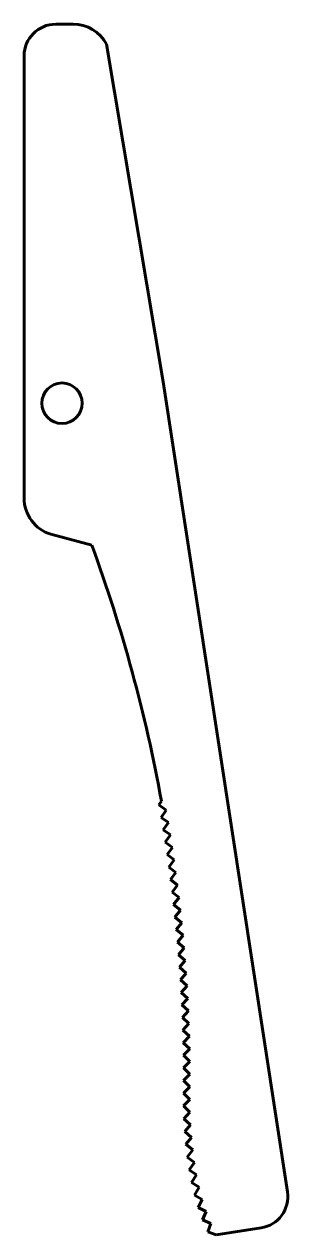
# Model space of a CAD drawing. Header units: millimetres. Extents: x -30 to 179, y -658 to 300.
import ezdxf

# ---------------------------------------------------------------- set-up
doc = ezdxf.new("R2010")
doc.units = ezdxf.units.MM
doc.linetypes.add('K5LT_BASIC', pattern=[0])

msp = doc.modelspace()

# ---------------------------------------------------------------- linework, layer by layer
at = {"color": 150, "linetype": 'K5LT_BASIC', "lineweight": 60, "true_color": 0x0080ff}
for p, q in [((-5, 299.74), (8.77, 299.74)), ((35.2, 283.94), (80.14, 16.82)), ((-30, -75), (-30, 274.74)), ((80.14, 16.82), (178.65, -623.65)), ((23.68, -112.31), (-8.88, -103.66)), ((76.8, -317.7), (78.82, -314.78)), ((82.61, -321.73), (76.8, -317.7)), ((78.53, -327.51), (82.61, -321.73)), ((84.31, -331.58), (78.53, -327.51)), ((80.18, -337.33), (84.31, -331.58)), ((85.93, -341.45), (80.18, -337.33)), ((81.76, -347.16), (85.93, -341.45)), ((87.47, -351.33), (81.76, -347.16)), ((83.25, -357.01), (87.47, -351.33)), ((88.93, -361.22), (83.25, -357.01)), ((84.66, -366.86), (88.93, -361.22)), ((90.3, -371.13), (84.66, -366.86)), ((85.99, -376.74), (90.3, -371.13)), ((91.6, -381.04), (85.99, -376.74)), ((87.25, -386.62), (91.6, -381.04)), ((92.82, -390.97), (87.25, -386.62)), ((88.43, -396.51), (92.82, -390.97)), ((93.96, -400.9), (88.43, -396.51)), ((89.52, -406.41), (93.96, -400.9)), ((95.02, -410.85), (89.52, -406.41)), ((90.54, -416.31), (95.02, -410.85)), ((96, -420.8), (90.54, -416.31)), ((91.47, -426.23), (96, -420.8)), ((96.9, -430.76), (91.47, -426.23)), ((92.32, -436.15), (96.9, -430.76)), ((97.71, -440.73), (92.32, -436.15)), ((93.09, -446.08), (97.71, -440.73)), ((98.45, -450.7), (93.09, -446.08)), ((93.79, -456.02), (98.45, -450.7)), ((99.1, -460.68), (93.79, -456.02)), ((94.4, -465.96), (99.1, -460.68)), ((99.68, -470.66), (94.4, -465.96)), ((94.93, -475.9), (99.68, -470.66)), ((100.17, -480.65), (94.93, -475.9)), ((95.38, -485.85), (100.17, -480.65)), ((100.58, -490.64), (95.38, -485.85)), ((95.75, -495.8), (100.58, -490.64)), ((100.91, -500.64), (95.75, -495.8)), ((96.04, -505.76), (100.91, -500.64)), ((101.17, -510.63), (96.04, -505.76)), ((96.25, -515.71), (101.17, -510.63)), ((101.33, -520.63), (96.25, -515.71)), ((96.35, -525.65), (101.33, -520.63)), ((101.36, -530.63), (96.35, -525.65)), ((96.26, -535.53), (101.36, -530.63)), ((101.16, -540.63), (96.26, -535.53)), ((96.16, -545.63), (101.16, -540.63)), ((101.16, -550.63), (96.16, -545.63)), ((96.27, -555.74), (101.16, -550.63)), ((101.38, -560.63), (96.27, -555.74)), ((96.62, -565.85), (101.38, -560.63)), ((101.85, -570.62), (96.62, -565.85)), ((97.22, -575.97), (101.85, -570.62)), ((102.57, -580.59), (97.22, -575.97)), ((98.1, -586.06), (102.57, -580.59)), ((103.57, -590.54), (98.1, -586.06)), ((99.27, -596.16), (103.57, -590.54)), ((104.89, -600.45), (99.27, -596.16)), ((100.79, -606.22), (104.89, -600.45)), ((106.56, -610.31), (100.79, -606.22)), ((102.7, -616.24), (106.56, -610.31)), ((108.63, -620.1), (102.7, -616.24)), ((105.05, -626.2), (108.63, -620.1)), ((111.16, -629.77), (105.05, -626.2)), ((107.9, -636.05), (111.16, -629.77)), ((114.18, -639.3), (107.9, -636.05)), ((111.34, -645.78), (114.18, -639.3)), ((117.81, -648.62), (111.34, -645.78)), ((115.47, -655.29), (117.81, -648.62)), ((122.14, -657.64), (115.47, -655.29)), ((157.74, -652.16), (122.14, -657.64))]:
    msp.add_line(p, q, dxfattribs=at)
msp.add_circle((0, 0), 16, dxfattribs=at)
for centre, radius, start, end in [((-5, 274.74), 25, 90, 180), ((8.77, 269.74), 30, 28.23483, 90), ((0, -75), 30, 180, 252.78226), ((-1136.03, -536.92), 1235, 10.36222, 20.10953), ((153.94, -627.45), 25, 278.74395, 8.74395)]:
    msp.add_arc(centre, radius, start, end, dxfattribs=at)

doc.saveas('drawing.dxf')
